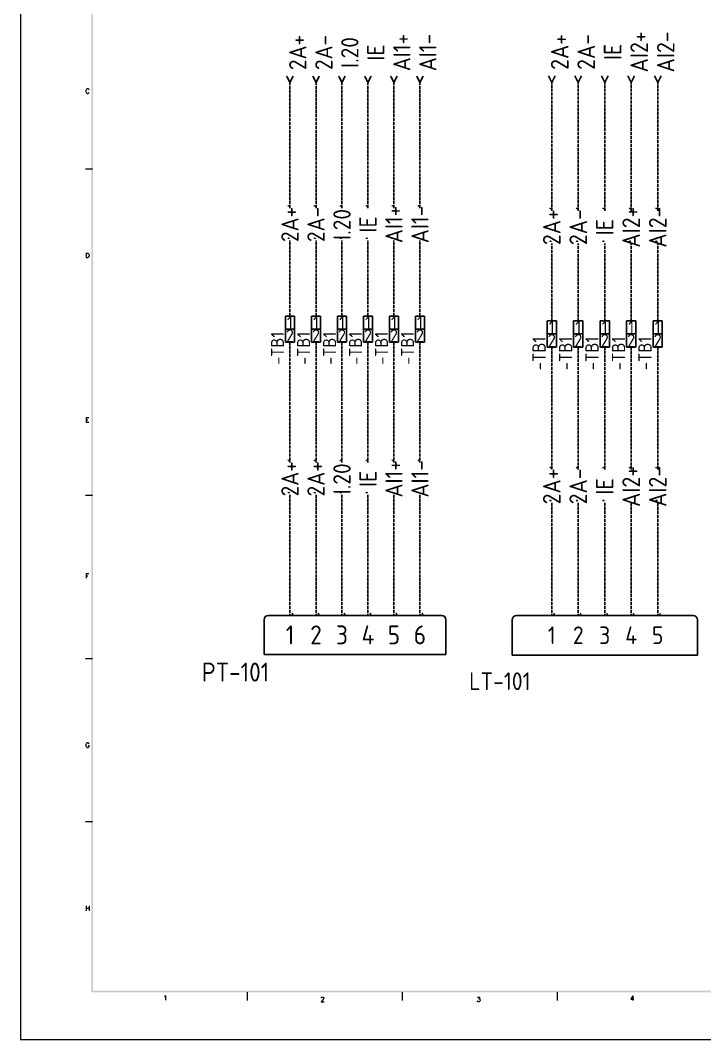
# Model space of a CAD drawing. Header units: millimetres. Extents: x 67033 to 212947, y 35102 to 335921.
# Drawn here: x 67033 to 69620, y 149414 to 153266 of the extents above; entities that cross this region are included whole.
import ezdxf
from ezdxf.enums import TextEntityAlignment as Align

# ---------------------------------------------------------------- set-up
doc = ezdxf.new("R2010")
doc.units = ezdxf.units.MM
doc.linetypes.add('ACAD_ISO02W100', pattern=[15, 12, -3])
for name, color, linetype in [('BORDER', 7, 'Continuous'), ('DESC', 1, 'Continuous'), ('MISC', 2, 'Continuous'), ('RED_2.5mm^2', 1, 'Continuous'), ('SYMS', 7, 'Continuous'), ('TAGS', 51, 'Continuous'), ('TERMS', 4, 'Continuous')]:
    doc.layers.add(name, color=color, linetype=linetype)
doc.styles.add('ROMANS', font='romans.shx', dxfattribs={"height": 0.3})
doc.styles.add('WD_IEC', font='isocp2.shx', dxfattribs={"width": 0.9, "height": 4})

# ---------------------------------------------------------------- blocks, each defined once
blk = doc.blocks.new('VSP1001')
for p, q in [((1.75, 5), (-1.75, 5)), ((-1.75, 5), (-1.75, -5)), ((1.75, -5), (1.75, 5)), ((1.75, 0), (-1.75, 0)), ((-1.75, -5), (1.75, -5))]:
    blk.add_line(p, q)
at = {"linetype": 'Continuous', "style": 'WD_IEC', "width": 0.9, "flags": 8}
blk.add_attdef('TERMDESC01', (-1, 6), '', height=2, rotation=90, dxfattribs=at)
blk.add_attdef('X2WIRE01', text='', height=2, rotation=90, dxfattribs=at).set_placement((1, 6), align=Align.TOP_LEFT)
at = {"style": 'WD_IEC'}
for tag, p in [('INST', (-4, 5)), ('LOC', (-4, 2)), ('TAG1', (-4, -1)), ('DESC1', (-4, -4.1)), ('DESC2', (-4, -7.85)), ('DESC3', (-4, -11.6))]:
    blk.add_attdef(tag, text='', height=2.5, dxfattribs=at).set_placement(p, align=Align.RIGHT)
at = {"style": 'WD_IEC', "width": 0.9, "flags": 1}
for tag, p in [('ACE_FLAG', (-0.5, 4.5)), ('X2TERM01', (0, 5)), ('CAT', (-0.96, 0.48)), ('MFG', (-0.88, 1.65)), ('ASSYCODE', (-1.03, -0.58)), ('FAMILY', (-1.03, -1.66)), ('X8TERM02', (0, -5))]:
    blk.add_attdef(tag, p, '', height=0.25, dxfattribs=at)
at = {"style": 'WD_IEC'}
for tag, p in [('TERM01', (0, 2.5)), ('TERM02', (0, -2.5))]:
    blk.add_attdef(tag, text='', height=2, dxfattribs=at).set_placement(p, align=Align.MIDDLE_CENTER)
at = {"linetype": 'Continuous', "style": 'WD_IEC', "width": 0.9, "flags": 8}
blk.add_attdef('TERMDESC02', text='', height=2, rotation=90, dxfattribs=at).set_placement((-1, -6), align=Align.RIGHT)
blk.add_attdef('X8WIRE02', text='', height=2, rotation=90, dxfattribs=at).set_placement((1, -6), align=Align.TOP_RIGHT)
blk = doc.blocks.new('HA1X2Y')
blk.add_lwpolyline([(1.25, 2.5), (0, 0), (-1.25, 2.5)])
at = {"style": 'WD_IEC', "flags": 8}
for tag, p in [('DESC1', (0, 7.6)), ('DESC2', (0, 3.75))]:
    blk.add_attdef(tag, text='', height=2.5, dxfattribs=at).set_placement(p, align=Align.CENTER)
at = {"style": 'WD_IEC', "flags": 1}
blk.add_attdef('X8TERM01', (0, 0), '', height=0.32, dxfattribs=at)
blk = doc.blocks.new('VT0_LGENERIC')
at = {"style": 'WD_IEC'}
blk.add_attdef('COLOR', text='', height=2.5, rotation=90, dxfattribs=at).set_placement((0, 0), align=Align.MIDDLE_CENTER)
at = {"style": 'WD_IEC', "flags": 1}
for tag, p in [('X2TERM01', (0, 4)), ('X8TERM01', (0, -4))]:
    blk.add_attdef(tag, p, '', height=0.16, rotation=90, dxfattribs=at)
at = {"style": 'WD_IEC'}
for tag, p in [('X2_TINY_DOT_DONT_REMOVE', (0, 4)), ('X8_TINY_DOT_DONT_REMOVE', (0, -4))]:
    blk.add_attdef(tag, p, '', height=0.0001, rotation=90, dxfattribs=at)
blk = doc.blocks.new('VCN1_12P_BA9E')
at = {"layer": 'SYMS'}
for p, q in [((-30, 40), (-30, 0)), ((175, 45), (-25, 45)), ((180, 0), (180, 40)), ((-30, 0), (180, 0))]:
    blk.add_line(p, q, dxfattribs=at)
for centre, start, end in [((-25, 40), 90, 180), ((175, 40), 0, 90)]:
    blk.add_arc(centre, 5, start, end, dxfattribs=at)
at = {"layer": 'SYMS', "linetype": 'Continuous', "style": 'WD_IEC', "width": 0.9, "flags": 8}
for tag, p in [('TERMDESC01P', (-3, 51)), ('TERMDESC02P', (27, 51)), ('TERMDESC03P', (57, 51)), ('TERMDESC04P', (87, 51)), ('TERMDESC05P', (117, 51)), ('TERMDESC06P', (147, 51))]:
    blk.add_attdef(tag, p, '', height=6, rotation=90, dxfattribs=at)
at = {"layer": 'SYMS', "style": 'WD_IEC'}
for tag, p in [('X2WIRE01P', (3, 51)), ('X2WIRE02P', (33, 51)), ('X2WIRE03P', (63, 51)), ('X2WIRE04P', (93, 51)), ('X2WIRE05P', (123, 51)), ('X2WIRE06P', (153, 51))]:
    blk.add_attdef(tag, text='', height=6, rotation=90, dxfattribs=at).set_placement(p, align=Align.TOP_LEFT)
for tag, p in [('X2_TINY_DOT_DONT_REMOVE_01P', (0, 45)), ('X2_TINY_DOT_DONT_REMOVE_02P', (30, 45)), ('X2_TINY_DOT_DONT_REMOVE_03P', (60, 45)), ('X2_TINY_DOT_DONT_REMOVE_04P', (90, 45)), ('X2_TINY_DOT_DONT_REMOVE_05P', (120, 45)), ('X2_TINY_DOT_DONT_REMOVE_06P', (150, 45))]:
    blk.add_attdef(tag, p, '', height=0.03, dxfattribs=at)
at = {"layer": 'SYMS', "style": 'WD_IEC', "flags": 1}
for tag, p, height in [('X2TERM01P', (0, 45), 0.96), ('X2TERM02P', (30, 45), 0.96), ('X2TERM03P', (60, 45), 0.96), ('X2TERM04P', (90, 45), 0.96), ('X2TERM05P', (120, 45), 0.96), ('X2TERM06P', (150, 45), 0.96), ('MFG', (8.2, 12), 4.5), ('CAT', (8.2, 4.5), 4.5), ('ACE_FLAG', (0, -5.3), 0.96), ('ASSYCODE', (8.2, -8.2), 3), ('CATDESC', (8.2, -17.2), 3)]:
    blk.add_attdef(tag, p, '', height=height, dxfattribs=at)
at = {"layer": 'SYMS', "style": 'WD_IEC'}
for tag, p in [('INST', (-24, 22.2)), ('TAG1', (-24, 5.4)), ('LOC', (-24, 13.8)), ('DESC1', (-24, -3.3)), ('DESC2', (-24, -13.8)), ('DESC3', (-24, -24.3)), ('XREF', (-24, -34.8))]:
    blk.add_attdef(tag, text='', height=7.5, dxfattribs=at).set_placement(p, align=Align.RIGHT)
for tag, p in [('TERM01P', (0, 22.5)), ('TERM02P', (30, 22.5)), ('TERM03P', (60, 22.5)), ('TERM04P', (90, 22.5)), ('TERM05P', (120, 22.5)), ('TERM06P', (150, 22.5))]:
    blk.add_attdef(tag, text='', height=6, dxfattribs=at).set_placement(p, align=Align.MIDDLE_CENTER)
at = {"layer": 'SYMS', "style": 'WD_IEC', "width": 0.9, "flags": 1}
for tag, p in [('X1LINK', (174, 22.5)), ('FAMILY', (-4.4, 2.9)), ('GENDER', (-4.2, -7)), ('WDBLKNAM', (-4.2, -12.4))]:
    blk.add_attdef(tag, p, '', height=1.5, dxfattribs=at)
blk = doc.blocks.new('VCN1_12P_6B1C')
at = {"layer": 'SYMS'}
for p, q in [((-45, 40), (-45, 0)), ((160, 45), (-40, 45)), ((165, 0), (165, 40)), ((-45, 0), (165, 0))]:
    blk.add_line(p, q, dxfattribs=at)
for centre, start, end in [((-40, 40), 90, 180), ((160, 40), 0, 90)]:
    blk.add_arc(centre, 5, start, end, dxfattribs=at)
at = {"layer": 'SYMS', "linetype": 'Continuous', "style": 'WD_IEC', "width": 0.9, "flags": 8}
for tag, p in [('TERMDESC03P', (57, 51)), ('TERMDESC04P', (87, 51)), ('TERMDESC05P', (117, 51)), ('TERMDESC01P', (-3, 51)), ('TERMDESC02P', (27, 51))]:
    blk.add_attdef(tag, p, '', height=6, rotation=90, dxfattribs=at)
at = {"layer": 'SYMS', "style": 'WD_IEC'}
for tag, p in [('X2WIRE01P', (3, 51)), ('X2WIRE02P', (33, 51)), ('X2WIRE03P', (63, 51)), ('X2WIRE04P', (93, 51)), ('X2WIRE05P', (123, 51))]:
    blk.add_attdef(tag, text='', height=6, rotation=90, dxfattribs=at).set_placement(p, align=Align.TOP_LEFT)
for tag, p in [('X2_TINY_DOT_DONT_REMOVE_01P', (0, 45)), ('X2_TINY_DOT_DONT_REMOVE_02P', (30, 45)), ('X2_TINY_DOT_DONT_REMOVE_03P', (60, 45)), ('X2_TINY_DOT_DONT_REMOVE_04P', (90, 45)), ('X2_TINY_DOT_DONT_REMOVE_05P', (120, 45))]:
    blk.add_attdef(tag, p, '', height=0.03, dxfattribs=at)
at = {"layer": 'SYMS', "style": 'WD_IEC', "flags": 1}
for tag, p, height in [('X2TERM01P', (0, 45), 0.96), ('X2TERM02P', (30, 45), 0.96), ('X2TERM03P', (60, 45), 0.96), ('X2TERM04P', (90, 45), 0.96), ('X2TERM05P', (120, 45), 0.96), ('MFG', (8.2, 12), 4.5), ('CAT', (8.2, 4.5), 4.5), ('ACE_FLAG', (0, -5.3), 0.96), ('ASSYCODE', (8.2, -8.2), 3), ('CATDESC', (8.2, -17.2), 3)]:
    blk.add_attdef(tag, p, '', height=height, dxfattribs=at)
at = {"layer": 'SYMS', "style": 'WD_IEC'}
for tag, p in [('INST', (-24, 22.2)), ('TAG1', (-24, 5.4)), ('LOC', (-24, 13.8)), ('DESC1', (-24, -3.3)), ('DESC2', (-24, -13.8)), ('DESC3', (-24, -24.3)), ('XREF', (-24, -34.8))]:
    blk.add_attdef(tag, text='', height=7.5, dxfattribs=at).set_placement(p, align=Align.RIGHT)
for tag, p in [('TERM01P', (0, 22.5)), ('TERM02P', (30, 22.5)), ('TERM03P', (60, 22.5)), ('TERM04P', (90, 22.5)), ('TERM05P', (120, 22.5))]:
    blk.add_attdef(tag, text='', height=6, dxfattribs=at).set_placement(p, align=Align.MIDDLE_CENTER)
at = {"layer": 'SYMS', "style": 'WD_IEC', "width": 0.9, "flags": 1}
for tag, p in [('X1LINK', (144, 22.5)), ('FAMILY', (-4.4, 2.9)), ('GENDER', (-4.2, -7)), ('WDBLKNAM', (-4.2, -12.4))]:
    blk.add_attdef(tag, p, '', height=1.5, dxfattribs=at)

msp = doc.modelspace()

# ---------------------------------------------------------------- linework, layer by layer
at = {"layer": 'BORDER', "linetype": 'Continuous', "lineweight": 9}
for p, q in [((67305.8, 152703.7), (67279, 152703.7)), ((67305.8, 151470.1), (67279, 151470.1)), ((67305.8, 150853.4), (67279, 150853.4)), ((67305.8, 150236.6), (67279, 150236.6)), ((67891.3, 149593), (67891.3, 149561.7)), ((68476.8, 149593), (68476.8, 149561.7)), ((69062.3, 149593), (69062.3, 149561.7))]:
    msp.add_line(p, q, dxfattribs=at)
msp.add_lwpolyline([(67033.2, 149414.2), (74550.7, 149414.2), (74550.7, 154723.9), (67033.2, 154723.9)], close=True, dxfattribs=at)
at = {"layer": 'BORDER', "lineweight": 9}
for points in [[(67307.2, 154543.8), (67300.9, 154550), (67307.2, 149599), (67300.9, 149592.6)], [(67307.2, 149599), (67300.9, 149592.6), (74366.1, 149599), (74372.3, 149592.6)]]:
    msp.add_trace(points, dxfattribs=at)
at = {"layer": 'RED_2.5mm^2', "linetype": 'ACAD_ISO02W100'}
for p, q in [((68052.4, 152555.6), (68052.4, 153030.6)), ((68151, 152555.6), (68151, 153030.6)), ((68249.3, 152555.6), (68249.3, 153030.6)), ((68445.7, 152555.6), (68445.7, 153030.6)), ((68544, 152555.6), (68544, 153030.6)), ((69042.5, 152546.4), (69042.5, 153030.6)), ((69142.6, 152546.4), (69142.6, 153030.6)), ((69342.8, 152546.4), (69342.8, 153030.6)), ((69443, 152546.4), (69443, 153030.6)), ((68052.4, 152147.7), (68052.4, 152433.6)), ((68151, 152147.7), (68151, 152433.6)), ((68249.3, 152147.7), (68249.3, 152433.6)), ((68445.7, 152147.7), (68445.7, 152433.6)), ((68544, 152147.7), (68544, 152433.6)), ((69042.5, 152130.8), (69042.5, 152422.1)), ((69142.6, 152130.8), (69142.6, 152422.1)), ((69342.8, 152130.8), (69342.8, 152422.1)), ((69443, 152130.8), (69443, 152422.1)), ((68052.4, 152049.5), (68052.4, 151594.4)), ((68151, 152049.5), (68151, 151594.4)), ((68249.3, 152049.5), (68249.3, 151594.4)), ((68445.7, 152049.5), (68445.7, 151594.4)), ((68544, 152049.5), (68544, 151594.4)), ((69042.5, 152030.6), (69042.5, 151566.8)), ((69142.6, 152030.6), (69142.6, 151566.8)), ((69342.8, 152030.6), (69342.8, 151566.8)), ((69443, 152030.6), (69443, 151566.8)), ((68052.4, 151472.4), (68052.4, 151017.3)), ((68151, 151472.4), (68151, 151017.3)), ((68249.3, 151472.4), (68249.3, 151017.3)), ((68445.7, 151472.4), (68445.7, 151017.3)), ((68544, 151472.4), (68544, 151017.3)), ((69042.5, 151442.5), (69042.5, 151017.3)), ((69142.6, 151442.5), (69142.6, 151019.1)), ((69342.8, 151442.5), (69342.8, 151017.3)), ((69443, 151442.5), (69443, 151017.3))]:
    msp.add_line(p, q, dxfattribs=at)
at = {"layer": 'RED_2.5mm^2', "color": 2, "linetype": 'ACAD_ISO02W100'}
for p, q in [((68347.5, 152555.6), (68347.5, 153030.6)), ((69242.7, 152546.4), (69242.7, 153030.6)), ((68347.5, 152147.7), (68347.5, 152433.6)), ((69242.7, 152130.8), (69242.7, 152422.1)), ((68347.5, 152049.5), (68347.5, 151594.4)), ((69242.7, 152030.6), (69242.7, 151566.8)), ((68347.5, 151472.4), (68347.5, 151017.3)), ((69242.7, 151442.5), (69242.7, 151017.3))]:
    msp.add_line(p, q, dxfattribs=at)

# ---------------------------------------------------------------- block references
at = {"layer": 'SYMS', "linetype": 'ACAD_ISO02W100'}
ref = msp.add_blockref('HA1X2Y', (68445.7, 153030.6), dxfattribs=dict(at, xscale=9.823757321344713, yscale=9.823757321344713, zscale=9.823757321344713))
ref.add_attrib('DESC1', 'AI1+', dxfattribs={"layer": 'DESC', "height": 65.49, "rotation": 90, "style": 'WD_IEC', "flags": 8}).set_placement((68508.1, 153144.3), align=Align.CENTER)
ref = msp.add_blockref('HA1X2Y', (68544, 153030.6), dxfattribs=dict(at, xscale=9.823757321344713, yscale=9.823757321344713, zscale=9.823757321344713))
ref.add_attrib('DESC1', 'AI1-', dxfattribs={"layer": 'DESC', "height": 65.49, "rotation": 90, "style": 'WD_IEC', "flags": 8}).set_placement((68606.3, 153144.3), align=Align.CENTER)
ref = msp.add_blockref('HA1X2Y', (69042.5, 153030.6), dxfattribs=dict(at, xscale=10.01234772107148, yscale=10.01234772107148, zscale=10.01234772107148))
ref.add_attrib('DESC1', '2A+', dxfattribs={"layer": 'DESC', "height": 66.75, "rotation": 90, "style": 'WD_IEC', "flags": 8}).set_placement((69106, 153146.5), align=Align.CENTER)
ref = msp.add_blockref('HA1X2Y', (69142.6, 153030.6), dxfattribs=dict(at, xscale=10.01234772107148, yscale=10.01234772107148, zscale=10.01234772107148))
ref.add_attrib('DESC1', '2A-', dxfattribs={"layer": 'DESC', "height": 66.75, "rotation": 90, "style": 'WD_IEC', "flags": 8}).set_placement((69206.1, 153146.5), align=Align.CENTER)
ref = msp.add_blockref('HA1X2Y', (69342.8, 153030.6), dxfattribs=dict(at, xscale=10.01234772107148, yscale=10.01234772107148, zscale=10.01234772107148))
ref.add_attrib('DESC1', 'AI2+', dxfattribs={"layer": 'DESC', "height": 66.75, "rotation": 90, "style": 'WD_IEC', "flags": 8}).set_placement((69406.4, 153146.5), align=Align.CENTER)
ref = msp.add_blockref('HA1X2Y', (69443, 153030.6), dxfattribs=dict(at, xscale=10.01234772107148, yscale=10.01234772107148, zscale=10.01234772107148))
ref.add_attrib('DESC1', 'AI2-', dxfattribs={"layer": 'DESC', "height": 66.75, "rotation": 90, "style": 'WD_IEC', "flags": 8}).set_placement((69506.5, 153146.5), align=Align.CENTER)
ref = msp.add_blockref('HA1X2Y', (68052.4, 153030.6), dxfattribs=dict(at, xscale=9.823757321344713, yscale=9.823757321344713, zscale=9.823757321344713))
ref.add_attrib('DESC1', '2A+', dxfattribs={"layer": 'DESC', "height": 65.49, "rotation": 90, "style": 'WD_IEC', "flags": 8}).set_placement((68114.8, 153144.3), align=Align.CENTER)
ref = msp.add_blockref('HA1X2Y', (68151, 153030.6), dxfattribs=dict(at, xscale=9.823757321344713, yscale=9.823757321344713, zscale=9.823757321344713))
ref.add_attrib('DESC1', '2A-', dxfattribs={"layer": 'DESC', "height": 65.49, "rotation": 90, "style": 'WD_IEC', "flags": 8}).set_placement((68213.4, 153144.3), align=Align.CENTER)
ref = msp.add_blockref('HA1X2Y', (68249.3, 153030.6), dxfattribs=dict(at, xscale=9.823757321344713, yscale=9.823757321344713, zscale=9.823757321344713))
ref.add_attrib('DESC1', 'I.20', dxfattribs={"layer": 'DESC', "height": 65.49, "rotation": 90, "style": 'WD_IEC', "flags": 8}).set_placement((68311.6, 153144.3), align=Align.CENTER)
ref = msp.add_blockref('HA1X2Y', (69242.7, 153030.6), dxfattribs=dict(at, xscale=10.01234772107148, yscale=10.01234772107148, zscale=10.01234772107148))
ref.add_attrib('DESC1', 'IE', dxfattribs={"layer": 'DESC', "height": 66.75, "rotation": 90, "style": 'WD_IEC', "flags": 8}).set_placement((69306.3, 153146.5), align=Align.CENTER)
ref = msp.add_blockref('HA1X2Y', (68347.5, 153030.6), dxfattribs=dict(at, xscale=9.823757321344713, yscale=9.823757321344713, zscale=9.823757321344713))
ref.add_attrib('DESC1', 'IE', dxfattribs={"layer": 'DESC', "height": 65.49, "rotation": 90, "style": 'WD_IEC', "flags": 8}).set_placement((68409.9, 153144.3), align=Align.CENTER)
ref = msp.add_blockref('VT0_LGENERIC', (68052.4, 152494.6), dxfattribs=dict(at, xscale=9.823757321344713, yscale=9.823757321344713, zscale=9.823757321344713))
ref.add_attrib('X8_TINY_DOT_DONT_REMOVE', '.', (68052.4, 152433.6), dxfattribs={"layer": 'MISC', "height": 65.5, "rotation": 90, "style": 'WD_IEC'})
ref.add_attrib('X2_TINY_DOT_DONT_REMOVE', '.', (68052.4, 152555.6), dxfattribs={"layer": 'MISC', "height": 65.5, "rotation": 90, "style": 'WD_IEC'})
ref.add_attrib('COLOR', '2A+', dxfattribs={"layer": 'MISC', "height": 65.49, "rotation": 90, "style": 'WD_IEC'}).set_placement((68052.4, 152494.6), align=Align.MIDDLE_CENTER)
ref = msp.add_blockref('VT0_LGENERIC', (68151, 152494.6), dxfattribs=dict(at, xscale=9.823757321344713, yscale=9.823757321344713, zscale=9.823757321344713))
ref.add_attrib('X8_TINY_DOT_DONT_REMOVE', '.', (68151, 152433.6), dxfattribs={"layer": 'MISC', "height": 65.5, "rotation": 90, "style": 'WD_IEC'})
ref.add_attrib('X2_TINY_DOT_DONT_REMOVE', '.', (68151, 152555.6), dxfattribs={"layer": 'MISC', "height": 65.5, "rotation": 90, "style": 'WD_IEC'})
ref.add_attrib('COLOR', '2A-', dxfattribs={"layer": 'MISC', "height": 65.49, "rotation": 90, "style": 'WD_IEC'}).set_placement((68151, 152494.6), align=Align.MIDDLE_CENTER)
ref = msp.add_blockref('VT0_LGENERIC', (68249.3, 152494.6), dxfattribs=dict(at, xscale=9.823757321344713, yscale=9.823757321344713, zscale=9.823757321344713))
ref.add_attrib('X8_TINY_DOT_DONT_REMOVE', '.', (68249.3, 152433.6), dxfattribs={"layer": 'MISC', "height": 65.5, "rotation": 90, "style": 'WD_IEC'})
ref.add_attrib('X2_TINY_DOT_DONT_REMOVE', '.', (68249.3, 152555.6), dxfattribs={"layer": 'MISC', "height": 65.5, "rotation": 90, "style": 'WD_IEC'})
ref.add_attrib('COLOR', 'I.20', dxfattribs={"layer": 'MISC', "height": 65.49, "rotation": 90, "style": 'WD_IEC'}).set_placement((68249.3, 152494.6), align=Align.MIDDLE_CENTER)
ref = msp.add_blockref('VT0_LGENERIC', (68347.5, 152494.6), dxfattribs=dict(at, xscale=9.823757321344713, yscale=9.823757321344713, zscale=9.823757321344713))
ref.add_attrib('X8_TINY_DOT_DONT_REMOVE', '.', (68347.5, 152433.6), dxfattribs={"layer": 'MISC', "height": 65.5, "rotation": 90, "style": 'WD_IEC'})
ref.add_attrib('X2_TINY_DOT_DONT_REMOVE', '.', (68347.5, 152555.6), dxfattribs={"layer": 'MISC', "height": 65.5, "rotation": 90, "style": 'WD_IEC'})
ref.add_attrib('COLOR', 'IE', dxfattribs={"layer": 'MISC', "height": 65.49, "rotation": 90, "style": 'WD_IEC'}).set_placement((68347.5, 152494.6), align=Align.MIDDLE_CENTER)
ref = msp.add_blockref('VT0_LGENERIC', (68445.7, 152494.6), dxfattribs=dict(at, xscale=9.823757321344713, yscale=9.823757321344713, zscale=9.823757321344713))
ref.add_attrib('X8_TINY_DOT_DONT_REMOVE', '.', (68445.7, 152433.6), dxfattribs={"layer": 'MISC', "height": 65.5, "rotation": 90, "style": 'WD_IEC'})
ref.add_attrib('X2_TINY_DOT_DONT_REMOVE', '.', (68445.7, 152555.6), dxfattribs={"layer": 'MISC', "height": 65.5, "rotation": 90, "style": 'WD_IEC'})
ref.add_attrib('COLOR', 'AI1+', dxfattribs={"layer": 'MISC', "height": 65.49, "rotation": 90, "style": 'WD_IEC'}).set_placement((68445.7, 152494.6), align=Align.MIDDLE_CENTER)
ref = msp.add_blockref('VT0_LGENERIC', (68544, 152494.6), dxfattribs=dict(at, xscale=9.823757321344713, yscale=9.823757321344713, zscale=9.823757321344713))
ref.add_attrib('X8_TINY_DOT_DONT_REMOVE', '.', (68544, 152433.6), dxfattribs={"layer": 'MISC', "height": 65.5, "rotation": 90, "style": 'WD_IEC'})
ref.add_attrib('X2_TINY_DOT_DONT_REMOVE', '.', (68544, 152555.6), dxfattribs={"layer": 'MISC', "height": 65.5, "rotation": 90, "style": 'WD_IEC'})
ref.add_attrib('COLOR', 'AI1-', dxfattribs={"layer": 'MISC', "height": 65.49, "rotation": 90, "style": 'WD_IEC'}).set_placement((68544, 152494.6), align=Align.MIDDLE_CENTER)
ref = msp.add_blockref('VT0_LGENERIC', (69042.5, 152484.3), dxfattribs=dict(at, xscale=10.01234772107148, yscale=10.01234772107148, zscale=10.01234772107148))
ref.add_attrib('X8_TINY_DOT_DONT_REMOVE', '.', (69042.5, 152422.1), dxfattribs={"layer": 'MISC', "height": 66.7, "rotation": 90, "style": 'WD_IEC'})
ref.add_attrib('X2_TINY_DOT_DONT_REMOVE', '.', (69042.5, 152546.4), dxfattribs={"layer": 'MISC', "height": 66.7, "rotation": 90, "style": 'WD_IEC'})
ref.add_attrib('COLOR', '2A+', dxfattribs={"layer": 'MISC', "height": 66.75, "rotation": 90, "style": 'WD_IEC'}).set_placement((69042.5, 152484.3), align=Align.MIDDLE_CENTER)
ref = msp.add_blockref('VT0_LGENERIC', (69142.6, 152484.3), dxfattribs=dict(at, xscale=10.01234772107148, yscale=10.01234772107148, zscale=10.01234772107148))
ref.add_attrib('X8_TINY_DOT_DONT_REMOVE', '.', (69142.6, 152422.1), dxfattribs={"layer": 'MISC', "height": 66.7, "rotation": 90, "style": 'WD_IEC'})
ref.add_attrib('X2_TINY_DOT_DONT_REMOVE', '.', (69142.6, 152546.4), dxfattribs={"layer": 'MISC', "height": 66.7, "rotation": 90, "style": 'WD_IEC'})
ref.add_attrib('COLOR', '2A-', dxfattribs={"layer": 'MISC', "height": 66.75, "rotation": 90, "style": 'WD_IEC'}).set_placement((69142.6, 152484.3), align=Align.MIDDLE_CENTER)
ref = msp.add_blockref('VT0_LGENERIC', (69242.7, 152484.3), dxfattribs=dict(at, xscale=10.01234772107148, yscale=10.01234772107148, zscale=10.01234772107148))
ref.add_attrib('X8_TINY_DOT_DONT_REMOVE', '.', (69242.7, 152422.1), dxfattribs={"layer": 'MISC', "height": 66.7, "rotation": 90, "style": 'WD_IEC'})
ref.add_attrib('X2_TINY_DOT_DONT_REMOVE', '.', (69242.7, 152546.4), dxfattribs={"layer": 'MISC', "height": 66.7, "rotation": 90, "style": 'WD_IEC'})
ref.add_attrib('COLOR', 'IE', dxfattribs={"layer": 'MISC', "height": 66.75, "rotation": 90, "style": 'WD_IEC'}).set_placement((69242.7, 152484.3), align=Align.MIDDLE_CENTER)
ref = msp.add_blockref('VT0_LGENERIC', (69342.8, 152484.3), dxfattribs=dict(at, xscale=10.01234772107148, yscale=10.01234772107148, zscale=10.01234772107148))
ref.add_attrib('X8_TINY_DOT_DONT_REMOVE', '.', (69342.8, 152422.1), dxfattribs={"layer": 'MISC', "height": 66.7, "rotation": 90, "style": 'WD_IEC'})
ref.add_attrib('X2_TINY_DOT_DONT_REMOVE', '.', (69342.8, 152546.4), dxfattribs={"layer": 'MISC', "height": 66.7, "rotation": 90, "style": 'WD_IEC'})
ref.add_attrib('COLOR', 'AI2+', dxfattribs={"layer": 'MISC', "height": 66.75, "rotation": 90, "style": 'WD_IEC'}).set_placement((69342.8, 152484.3), align=Align.MIDDLE_CENTER)
ref = msp.add_blockref('VT0_LGENERIC', (69443, 152484.3), dxfattribs=dict(at, xscale=10.01234772107148, yscale=10.01234772107148, zscale=10.01234772107148))
ref.add_attrib('X8_TINY_DOT_DONT_REMOVE', '.', (69443, 152422.1), dxfattribs={"layer": 'MISC', "height": 66.7, "rotation": 90, "style": 'WD_IEC'})
ref.add_attrib('X2_TINY_DOT_DONT_REMOVE', '.', (69443, 152546.4), dxfattribs={"layer": 'MISC', "height": 66.7, "rotation": 90, "style": 'WD_IEC'})
ref.add_attrib('COLOR', 'AI2-', dxfattribs={"layer": 'MISC', "height": 66.75, "rotation": 90, "style": 'WD_IEC'}).set_placement((69443, 152484.3), align=Align.MIDDLE_CENTER)
ref = msp.add_blockref('VSP1001', (68052.4, 152098.6), dxfattribs=dict(at, xscale=9.823757321344713, yscale=9.823757321344713, zscale=9.823757321344713))
ref.add_attrib('TAG1', '-TB1', dxfattribs={"layer": 'TAGS', "height": 49.12, "rotation": 90, "style": 'WD_IEC'}).set_placement((68029.9, 152088.8), align=Align.RIGHT)
ref.add_attrib('TERM01', '1', dxfattribs={"layer": 'TERMS', "height": 49.1, "style": 'WD_IEC'}).set_placement((68052.4, 152123.2), align=Align.MIDDLE_CENTER)
ref.add_attrib('TERM02', '2', dxfattribs={"layer": 'TERMS', "height": 49.1, "style": 'WD_IEC'}).set_placement((68052.4, 152074), align=Align.MIDDLE_CENTER)
ref = msp.add_blockref('VSP1001', (68151, 152098.6), dxfattribs=dict(at, xscale=9.823757321344713, yscale=9.823757321344713, zscale=9.823757321344713))
ref.add_attrib('TAG1', '-TB1', dxfattribs={"layer": 'TAGS', "height": 49.12, "rotation": 90, "style": 'WD_IEC'}).set_placement((68128.5, 152088.8), align=Align.RIGHT)
ref.add_attrib('TERM01', '1', dxfattribs={"layer": 'TERMS', "height": 49.1, "style": 'WD_IEC'}).set_placement((68151, 152123.2), align=Align.MIDDLE_CENTER)
ref.add_attrib('TERM02', '2', dxfattribs={"layer": 'TERMS', "height": 49.1, "style": 'WD_IEC'}).set_placement((68151, 152074), align=Align.MIDDLE_CENTER)
ref = msp.add_blockref('VSP1001', (68249.3, 152098.6), dxfattribs=dict(at, xscale=9.823757321344713, yscale=9.823757321344713, zscale=9.823757321344713))
ref.add_attrib('TAG1', '-TB1', dxfattribs={"layer": 'TAGS', "height": 49.12, "rotation": 90, "style": 'WD_IEC'}).set_placement((68226.8, 152088.8), align=Align.RIGHT)
ref.add_attrib('TERM01', '1', dxfattribs={"layer": 'TERMS', "height": 49.1, "style": 'WD_IEC'}).set_placement((68249.3, 152123.2), align=Align.MIDDLE_CENTER)
ref.add_attrib('TERM02', '2', dxfattribs={"layer": 'TERMS', "height": 49.1, "style": 'WD_IEC'}).set_placement((68249.3, 152074), align=Align.MIDDLE_CENTER)
ref = msp.add_blockref('VSP1001', (68347.5, 152098.6), dxfattribs=dict(at, xscale=9.823757321344713, yscale=9.823757321344713, zscale=9.823757321344713))
ref.add_attrib('TAG1', '-TB1', dxfattribs={"layer": 'TAGS', "height": 49.12, "rotation": 90, "style": 'WD_IEC'}).set_placement((68325, 152088.8), align=Align.RIGHT)
ref.add_attrib('TERM01', '1', dxfattribs={"layer": 'TERMS', "height": 49.1, "style": 'WD_IEC'}).set_placement((68347.5, 152123.2), align=Align.MIDDLE_CENTER)
ref.add_attrib('TERM02', '2', dxfattribs={"layer": 'TERMS', "height": 49.1, "style": 'WD_IEC'}).set_placement((68347.5, 152074), align=Align.MIDDLE_CENTER)
ref = msp.add_blockref('VSP1001', (68445.7, 152098.6), dxfattribs=dict(at, xscale=9.823757321344713, yscale=9.823757321344713, zscale=9.823757321344713))
ref.add_attrib('TAG1', '-TB1', dxfattribs={"layer": 'TAGS', "height": 49.12, "rotation": 90, "style": 'WD_IEC'}).set_placement((68423.2, 152088.8), align=Align.RIGHT)
ref.add_attrib('TERM01', '1', dxfattribs={"layer": 'TERMS', "height": 49.1, "style": 'WD_IEC'}).set_placement((68445.7, 152123.2), align=Align.MIDDLE_CENTER)
ref.add_attrib('TERM02', '2', dxfattribs={"layer": 'TERMS', "height": 49.1, "style": 'WD_IEC'}).set_placement((68445.7, 152074), align=Align.MIDDLE_CENTER)
ref = msp.add_blockref('VSP1001', (68544, 152098.6), dxfattribs=dict(at, xscale=9.823757321344713, yscale=9.823757321344713, zscale=9.823757321344713))
ref.add_attrib('TAG1', '-TB1', dxfattribs={"layer": 'TAGS', "height": 49.12, "rotation": 90, "style": 'WD_IEC'}).set_placement((68521.5, 152088.8), align=Align.RIGHT)
ref.add_attrib('TERM01', '1', dxfattribs={"layer": 'TERMS', "height": 49.1, "style": 'WD_IEC'}).set_placement((68544, 152123.2), align=Align.MIDDLE_CENTER)
ref.add_attrib('TERM02', '2', dxfattribs={"layer": 'TERMS', "height": 49.1, "style": 'WD_IEC'}).set_placement((68544, 152074), align=Align.MIDDLE_CENTER)
ref = msp.add_blockref('VSP1001', (69042.5, 152080.7), dxfattribs=dict(at, xscale=10.01234772107148, yscale=10.01234772107148, zscale=10.01234772107148))
ref.add_attrib('TAG1', '-TB1', dxfattribs={"layer": 'TAGS', "height": 50.06, "rotation": 90, "style": 'WD_IEC'}).set_placement((69019.5, 152070.7), align=Align.RIGHT)
ref.add_attrib('TERM01', '1', dxfattribs={"layer": 'TERMS', "height": 50.1, "style": 'WD_IEC'}).set_placement((69042.5, 152105.7), align=Align.MIDDLE_CENTER)
ref.add_attrib('TERM02', '2', dxfattribs={"layer": 'TERMS', "height": 50.1, "style": 'WD_IEC'}).set_placement((69042.5, 152055.7), align=Align.MIDDLE_CENTER)
ref = msp.add_blockref('VSP1001', (69142.6, 152080.7), dxfattribs=dict(at, xscale=10.01234772107148, yscale=10.01234772107148, zscale=10.01234772107148))
ref.add_attrib('TAG1', '-TB1', dxfattribs={"layer": 'TAGS', "height": 50.06, "rotation": 90, "style": 'WD_IEC'}).set_placement((69119.7, 152070.7), align=Align.RIGHT)
ref.add_attrib('TERM01', '1', dxfattribs={"layer": 'TERMS', "height": 50.1, "style": 'WD_IEC'}).set_placement((69142.6, 152105.7), align=Align.MIDDLE_CENTER)
ref.add_attrib('TERM02', '2', dxfattribs={"layer": 'TERMS', "height": 50.1, "style": 'WD_IEC'}).set_placement((69142.6, 152055.7), align=Align.MIDDLE_CENTER)
ref = msp.add_blockref('VSP1001', (69242.7, 152080.7), dxfattribs=dict(at, xscale=10.01234772107148, yscale=10.01234772107148, zscale=10.01234772107148))
ref.add_attrib('TAG1', '-TB1', dxfattribs={"layer": 'TAGS', "height": 50.06, "rotation": 90, "style": 'WD_IEC'}).set_placement((69219.8, 152070.7), align=Align.RIGHT)
ref.add_attrib('TERM01', '1', dxfattribs={"layer": 'TERMS', "height": 50.1, "style": 'WD_IEC'}).set_placement((69242.7, 152105.7), align=Align.MIDDLE_CENTER)
ref.add_attrib('TERM02', '2', dxfattribs={"layer": 'TERMS', "height": 50.1, "style": 'WD_IEC'}).set_placement((69242.7, 152055.7), align=Align.MIDDLE_CENTER)
ref = msp.add_blockref('VSP1001', (69342.8, 152080.7), dxfattribs=dict(at, xscale=10.01234772107148, yscale=10.01234772107148, zscale=10.01234772107148))
ref.add_attrib('TAG1', '-TB1', dxfattribs={"layer": 'TAGS', "height": 50.06, "rotation": 90, "style": 'WD_IEC'}).set_placement((69319.9, 152070.7), align=Align.RIGHT)
ref.add_attrib('TERM01', '1', dxfattribs={"layer": 'TERMS', "height": 50.1, "style": 'WD_IEC'}).set_placement((69342.8, 152105.7), align=Align.MIDDLE_CENTER)
ref.add_attrib('TERM02', '2', dxfattribs={"layer": 'TERMS', "height": 50.1, "style": 'WD_IEC'}).set_placement((69342.8, 152055.7), align=Align.MIDDLE_CENTER)
ref = msp.add_blockref('VSP1001', (69443, 152080.7), dxfattribs=dict(at, xscale=10.01234772107148, yscale=10.01234772107148, zscale=10.01234772107148))
ref.add_attrib('TAG1', '-TB1', dxfattribs={"layer": 'TAGS', "height": 50.06, "rotation": 90, "style": 'WD_IEC'}).set_placement((69420, 152070.7), align=Align.RIGHT)
ref.add_attrib('TERM01', '1', dxfattribs={"layer": 'TERMS', "height": 50.1, "style": 'WD_IEC'}).set_placement((69443, 152105.7), align=Align.MIDDLE_CENTER)
ref.add_attrib('TERM02', '2', dxfattribs={"layer": 'TERMS', "height": 50.1, "style": 'WD_IEC'}).set_placement((69443, 152055.7), align=Align.MIDDLE_CENTER)
ref = msp.add_blockref('VT0_LGENERIC', (68052.4, 151533.4), dxfattribs=dict(at, xscale=9.823757321344713, yscale=9.823757321344713, zscale=9.823757321344713))
ref.add_attrib('X8_TINY_DOT_DONT_REMOVE', '.', (68052.4, 151472.4), dxfattribs={"layer": 'MISC', "height": 65.5, "rotation": 90, "style": 'WD_IEC'})
ref.add_attrib('X2_TINY_DOT_DONT_REMOVE', '.', (68052.4, 151594.4), dxfattribs={"layer": 'MISC', "height": 65.5, "rotation": 90, "style": 'WD_IEC'})
ref.add_attrib('COLOR', '2A+', dxfattribs={"layer": 'MISC', "height": 65.49, "rotation": 90, "style": 'WD_IEC'}).set_placement((68052.4, 151533.4), align=Align.MIDDLE_CENTER)
ref = msp.add_blockref('VT0_LGENERIC', (68151, 151533.4), dxfattribs=dict(at, xscale=9.823757321344713, yscale=9.823757321344713, zscale=9.823757321344713))
ref.add_attrib('X8_TINY_DOT_DONT_REMOVE', '.', (68151, 151472.4), dxfattribs={"layer": 'MISC', "height": 65.5, "rotation": 90, "style": 'WD_IEC'})
ref.add_attrib('X2_TINY_DOT_DONT_REMOVE', '.', (68151, 151594.4), dxfattribs={"layer": 'MISC', "height": 65.5, "rotation": 90, "style": 'WD_IEC'})
ref.add_attrib('COLOR', '2A+', dxfattribs={"layer": 'MISC', "height": 65.49, "rotation": 90, "style": 'WD_IEC'}).set_placement((68151, 151533.4), align=Align.MIDDLE_CENTER)
ref = msp.add_blockref('VT0_LGENERIC', (68249.3, 151533.4), dxfattribs=dict(at, xscale=9.823757321344713, yscale=9.823757321344713, zscale=9.823757321344713))
ref.add_attrib('X8_TINY_DOT_DONT_REMOVE', '.', (68249.3, 151472.4), dxfattribs={"layer": 'MISC', "height": 65.5, "rotation": 90, "style": 'WD_IEC'})
ref.add_attrib('X2_TINY_DOT_DONT_REMOVE', '.', (68249.3, 151594.4), dxfattribs={"layer": 'MISC', "height": 65.5, "rotation": 90, "style": 'WD_IEC'})
ref.add_attrib('COLOR', 'I.20', dxfattribs={"layer": 'MISC', "height": 65.49, "rotation": 90, "style": 'WD_IEC'}).set_placement((68249.3, 151533.4), align=Align.MIDDLE_CENTER)
ref = msp.add_blockref('VT0_LGENERIC', (68347.5, 151533.4), dxfattribs=dict(at, xscale=9.823757321344713, yscale=9.823757321344713, zscale=9.823757321344713))
ref.add_attrib('X8_TINY_DOT_DONT_REMOVE', '.', (68347.5, 151472.4), dxfattribs={"layer": 'MISC', "height": 65.5, "rotation": 90, "style": 'WD_IEC'})
ref.add_attrib('X2_TINY_DOT_DONT_REMOVE', '.', (68347.5, 151594.4), dxfattribs={"layer": 'MISC', "height": 65.5, "rotation": 90, "style": 'WD_IEC'})
ref.add_attrib('COLOR', 'IE', dxfattribs={"layer": 'MISC', "height": 65.49, "rotation": 90, "style": 'WD_IEC'}).set_placement((68347.5, 151533.4), align=Align.MIDDLE_CENTER)
ref = msp.add_blockref('VT0_LGENERIC', (68445.7, 151533.4), dxfattribs=dict(at, xscale=9.823757321344713, yscale=9.823757321344713, zscale=9.823757321344713))
ref.add_attrib('X8_TINY_DOT_DONT_REMOVE', '.', (68445.7, 151472.4), dxfattribs={"layer": 'MISC', "height": 65.5, "rotation": 90, "style": 'WD_IEC'})
ref.add_attrib('X2_TINY_DOT_DONT_REMOVE', '.', (68445.7, 151594.4), dxfattribs={"layer": 'MISC', "height": 65.5, "rotation": 90, "style": 'WD_IEC'})
ref.add_attrib('COLOR', 'AI1+', dxfattribs={"layer": 'MISC', "height": 65.49, "rotation": 90, "style": 'WD_IEC'}).set_placement((68445.7, 151533.4), align=Align.MIDDLE_CENTER)
ref = msp.add_blockref('VT0_LGENERIC', (68544, 151533.4), dxfattribs=dict(at, xscale=9.823757321344713, yscale=9.823757321344713, zscale=9.823757321344713))
ref.add_attrib('X8_TINY_DOT_DONT_REMOVE', '.', (68544, 151472.4), dxfattribs={"layer": 'MISC', "height": 65.5, "rotation": 90, "style": 'WD_IEC'})
ref.add_attrib('X2_TINY_DOT_DONT_REMOVE', '.', (68544, 151594.4), dxfattribs={"layer": 'MISC', "height": 65.5, "rotation": 90, "style": 'WD_IEC'})
ref.add_attrib('COLOR', 'AI1-', dxfattribs={"layer": 'MISC', "height": 65.49, "rotation": 90, "style": 'WD_IEC'}).set_placement((68544, 151533.4), align=Align.MIDDLE_CENTER)
ref = msp.add_blockref('VT0_LGENERIC', (69042.5, 151504.6), dxfattribs=dict(at, xscale=10.01234772107148, yscale=10.01234772107148, zscale=10.01234772107148))
ref.add_attrib('X8_TINY_DOT_DONT_REMOVE', '.', (69042.5, 151442.5), dxfattribs={"layer": 'MISC', "height": 66.7, "rotation": 90, "style": 'WD_IEC'})
ref.add_attrib('X2_TINY_DOT_DONT_REMOVE', '.', (69042.5, 151566.8), dxfattribs={"layer": 'MISC', "height": 66.7, "rotation": 90, "style": 'WD_IEC'})
ref.add_attrib('COLOR', '2A+', dxfattribs={"layer": 'MISC', "height": 66.75, "rotation": 90, "style": 'WD_IEC'}).set_placement((69042.5, 151504.6), align=Align.MIDDLE_CENTER)
ref = msp.add_blockref('VT0_LGENERIC', (69142.6, 151504.6), dxfattribs=dict(at, xscale=10.01234772107148, yscale=10.01234772107148, zscale=10.01234772107148))
ref.add_attrib('X8_TINY_DOT_DONT_REMOVE', '.', (69142.6, 151442.5), dxfattribs={"layer": 'MISC', "height": 66.7, "rotation": 90, "style": 'WD_IEC'})
ref.add_attrib('X2_TINY_DOT_DONT_REMOVE', '.', (69142.6, 151566.8), dxfattribs={"layer": 'MISC', "height": 66.7, "rotation": 90, "style": 'WD_IEC'})
ref.add_attrib('COLOR', '2A-', dxfattribs={"layer": 'MISC', "height": 66.75, "rotation": 90, "style": 'WD_IEC'}).set_placement((69142.6, 151504.6), align=Align.MIDDLE_CENTER)
ref = msp.add_blockref('VT0_LGENERIC', (69242.7, 151504.6), dxfattribs=dict(at, xscale=10.01234772107148, yscale=10.01234772107148, zscale=10.01234772107148))
ref.add_attrib('X8_TINY_DOT_DONT_REMOVE', '.', (69242.7, 151442.5), dxfattribs={"layer": 'MISC', "height": 66.7, "rotation": 90, "style": 'WD_IEC'})
ref.add_attrib('X2_TINY_DOT_DONT_REMOVE', '.', (69242.7, 151566.8), dxfattribs={"layer": 'MISC', "height": 66.7, "rotation": 90, "style": 'WD_IEC'})
ref.add_attrib('COLOR', 'IE', dxfattribs={"layer": 'MISC', "height": 66.75, "rotation": 90, "style": 'WD_IEC'}).set_placement((69242.7, 151504.6), align=Align.MIDDLE_CENTER)
ref = msp.add_blockref('VT0_LGENERIC', (69342.8, 151504.6), dxfattribs=dict(at, xscale=10.01234772107148, yscale=10.01234772107148, zscale=10.01234772107148))
ref.add_attrib('X2_TINY_DOT_DONT_REMOVE', '.', (69342.8, 151566.8), dxfattribs={"layer": 'MISC', "height": 66.7, "rotation": 90, "style": 'WD_IEC'})
ref.add_attrib('COLOR', 'AI2+', dxfattribs={"layer": 'MISC', "height": 66.75, "rotation": 90, "style": 'WD_IEC'}).set_placement((69342.8, 151504.6), align=Align.MIDDLE_CENTER)
ref = msp.add_blockref('VT0_LGENERIC', (69443, 151504.6), dxfattribs=dict(at, xscale=10.01234772107148, yscale=10.01234772107148, zscale=10.01234772107148))
ref.add_attrib('X8_TINY_DOT_DONT_REMOVE', '.', (69443, 151442.5), dxfattribs={"layer": 'MISC', "height": 66.7, "rotation": 90, "style": 'WD_IEC'})
ref.add_attrib('X2_TINY_DOT_DONT_REMOVE', '.', (69443, 151566.8), dxfattribs={"layer": 'MISC', "height": 66.7, "rotation": 90, "style": 'WD_IEC'})
ref.add_attrib('COLOR', 'AI2-', dxfattribs={"layer": 'MISC', "height": 66.75, "rotation": 90, "style": 'WD_IEC'}).set_placement((69443, 151504.6), align=Align.MIDDLE_CENTER)
ref = msp.add_blockref('VCN1_12P_BA9E', (68052.8, 150869.9), dxfattribs=dict(at, xscale=3.274585773781571, yscale=3.274585773781571, zscale=3.274585773781571))
ref.add_attrib('X2_TINY_DOT_DONT_REMOVE_01P', '.', (68052.8, 151017.3), dxfattribs={"layer": 'MISC', "height": 71.4, "style": 'WD_IEC'})
ref.add_attrib('TERM01P', '1', dxfattribs={"layer": 'TERMS', "height": 71.4, "style": 'WD_IEC'}).set_placement((68052.8, 150943.6), align=Align.MIDDLE_CENTER)
ref.add_attrib('TAG1', 'PT-101', dxfattribs={"layer": 'TAGS', "height": 71.4, "style": 'WD_IEC'}).set_placement((67974.2, 150767.3), align=Align.RIGHT)
ref.add_attrib('X2_TINY_DOT_DONT_REMOVE_02P', '.', (68151, 151017.3), dxfattribs={"layer": 'MISC', "height": 71.4, "style": 'WD_IEC'})
ref.add_attrib('TERM02P', '2', dxfattribs={"layer": 'TERMS', "height": 71.4, "style": 'WD_IEC'}).set_placement((68151, 150943.6), align=Align.MIDDLE_CENTER)
ref.add_attrib('X2_TINY_DOT_DONT_REMOVE_03P', '.', (68249.3, 151017.3), dxfattribs={"layer": 'MISC', "height": 71.4, "style": 'WD_IEC'})
ref.add_attrib('TERM03P', '3', dxfattribs={"layer": 'TERMS', "height": 71.4, "style": 'WD_IEC'}).set_placement((68249.3, 150943.6), align=Align.MIDDLE_CENTER)
ref.add_attrib('X2_TINY_DOT_DONT_REMOVE_04P', '.', (68347.5, 151017.3), dxfattribs={"layer": 'MISC', "height": 71.4, "style": 'WD_IEC'})
ref.add_attrib('TERM04P', '4', dxfattribs={"layer": 'TERMS', "height": 71.4, "style": 'WD_IEC'}).set_placement((68347.5, 150943.6), align=Align.MIDDLE_CENTER)
ref.add_attrib('X2_TINY_DOT_DONT_REMOVE_05P', '.', (68445.7, 151017.3), dxfattribs={"layer": 'MISC', "height": 71.4, "style": 'WD_IEC'})
ref.add_attrib('TERM05P', '5', dxfattribs={"layer": 'TERMS', "height": 71.4, "style": 'WD_IEC'}).set_placement((68445.7, 150943.6), align=Align.MIDDLE_CENTER)
ref.add_attrib('X2_TINY_DOT_DONT_REMOVE_06P', '.', (68544, 151017.3), dxfattribs={"layer": 'MISC', "height": 71.4, "style": 'WD_IEC'})
ref.add_attrib('TERM06P', '6', dxfattribs={"layer": 'TERMS', "height": 71.4, "style": 'WD_IEC'}).set_placement((68544, 150943.6), align=Align.MIDDLE_CENTER)
ref = msp.add_blockref('VCN1_12P_6B1C', (69042.5, 150867.1), dxfattribs=dict(at, xscale=3.33744924035716, yscale=3.33744924035716, zscale=3.33744924035716))
ref.add_attrib('X2_TINY_DOT_DONT_REMOVE_01P', '.', (69042.5, 151017.3), dxfattribs={"layer": 'MISC', "height": 66.7, "style": 'WD_IEC'})
ref.add_attrib('TERM01P', '1', dxfattribs={"layer": 'TERMS', "height": 66.7, "style": 'WD_IEC'}).set_placement((69042.5, 150942.2), align=Align.MIDDLE_CENTER)
ref.add_attrib('TAG1', 'LT-101', dxfattribs={"layer": 'TAGS', "height": 66.75, "style": 'WD_IEC'}).set_placement((68962.4, 150735.2), align=Align.RIGHT)
ref.add_attrib('X2_TINY_DOT_DONT_REMOVE_02P', '.', (69142.6, 151017.3), dxfattribs={"layer": 'MISC', "height": 66.7, "style": 'WD_IEC'})
ref.add_attrib('TERM02P', '2', dxfattribs={"layer": 'TERMS', "height": 66.7, "style": 'WD_IEC'}).set_placement((69142.6, 150942.2), align=Align.MIDDLE_CENTER)
ref.add_attrib('X2_TINY_DOT_DONT_REMOVE_03P', '.', (69242.7, 151017.3), dxfattribs={"layer": 'MISC', "height": 66.7, "style": 'WD_IEC'})
ref.add_attrib('TERM03P', '3', dxfattribs={"layer": 'TERMS', "height": 66.7, "style": 'WD_IEC'}).set_placement((69242.7, 150942.2), align=Align.MIDDLE_CENTER)
ref.add_attrib('X2_TINY_DOT_DONT_REMOVE_04P', '.', (69342.8, 151017.3), dxfattribs={"layer": 'MISC', "height": 66.7, "style": 'WD_IEC'})
ref.add_attrib('TERM04P', '4', dxfattribs={"layer": 'TERMS', "height": 66.7, "style": 'WD_IEC'}).set_placement((69342.8, 150942.2), align=Align.MIDDLE_CENTER)
ref.add_attrib('X2_TINY_DOT_DONT_REMOVE_05P', '.', (69443, 151017.3), dxfattribs={"layer": 'MISC', "height": 66.7, "style": 'WD_IEC'})
ref.add_attrib('TERM05P', '5', dxfattribs={"layer": 'TERMS', "height": 66.7, "style": 'WD_IEC'}).set_placement((69443, 150942.2), align=Align.MIDDLE_CENTER)

# ---------------------------------------------------------------- texts
at = {"layer": 'BORDER', "linetype": 'Continuous', "lineweight": 9, "style": 'ROMANS'}
for s, p in [('C', (67279, 152989.7)), ('D', (67279, 152368.5)), ('E', (67279, 151747.2)), ('F', (67279, 151157.3)), ('G', (67279, 150518.2)), ('H', (67279, 149901.4)), ('1', (67574, 149563.3)), ('2', (68168.4, 149557.2)), ('3', (68758.4, 149557.2)), ('4', (69339.4, 149561.7))]:
    msp.add_text(s, height=17.9, dxfattribs=at).set_placement(p)

doc.saveas('drawing.dxf')
